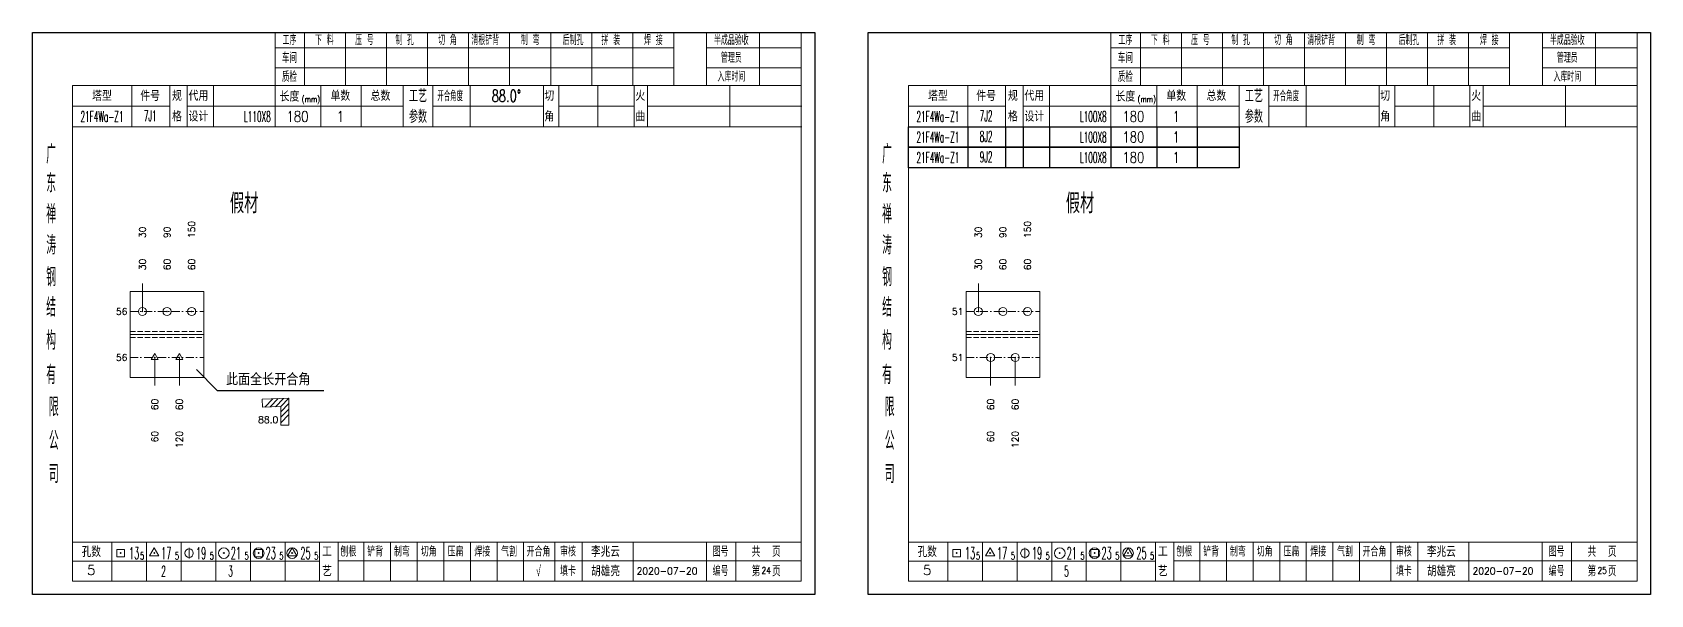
# Model space of a CAD drawing. Extents: x 1310 to 15542, y -76 to 8381.
# Drawn here: x 8695 to 9300, y 1944 to 2154 of the extents above; entities that cross this region are included whole.
import ezdxf
from ezdxf.enums import TextEntityAlignment as Align

# ---------------------------------------------------------------- set-up
doc = ezdxf.new("R2010")
doc.units = 0
doc.header["$MEASUREMENT"] = 0
doc.linetypes.add('一点画线', pattern=[5.2, 3, -1, 0.2, -1])
doc.linetypes.add('虚线', pattern=[2.75, 2, -0.75])
doc.layers.get('0').update_dxf_attribs({"linetype": 'CONTINUOUS', "lineweight": 25})
for name, color, linetype, lineweight in [('1', 7, 'CONTINUOUS', 25), ('2', 7, 'CONTINUOUS', 25), ('4', 7, 'CONTINUOUS', 25), ('5', 7, 'CONTINUOUS', 25)]:
    doc.layers.add(name, color=color, linetype=linetype, lineweight=lineweight)
doc.styles.add('HZ', font='txt.shx', dxfattribs={"width": 0.7, "oblique": 12, "bigfont": 'hztxt.shx'})
doc.styles.get("Standard").update_dxf_attribs({"font": 'simplex.shx', "width": 0.7, "height": 3, "bigfont": 'gbhzfs.shx'})

# ---------------------------------------------------------------- blocks, each defined once
blk = doc.blocks.new('孔21.5')
at = {"layer": '5', "color": 7, "linetype": 'Continuous', "lineweight": 13}
for p, q in [((-0.1, -0.1), (0.1, 0.1)), ((0.1, -0.1), (-0.1, 0.1))]:
    blk.add_line(p, q, dxfattribs=at)
blk.add_circle((0, 0), 1, dxfattribs=at)
blk = doc.blocks.new('孔17.5')
at = {"layer": '5', "color": 7, "linetype": 'Continuous', "lineweight": 13}
for p, q in [((0, 1), (-0.866, -0.5)), ((-0.1, -0.1), (0.1, 0.1)), ((0.1, -0.1), (-0.1, 0.1)), ((0.866, -0.5), (0, 1)), ((-0.866, -0.5), (0.866, -0.5))]:
    blk.add_line(p, q, dxfattribs=at)
blk = doc.blocks.new('1主视-编号栏-道亨角钢')
at = {"linetype": 'Continuous'}
for p, q in [((22.12, 0), (22.12, -7.65)), ((36.27, 0), (36.27, -7.65)), ((42.77, 0), (42.77, -7.65)), ((52.64, 0), (52.64, -7.65)), ((75.62, 0), (75.62, -7.65)), ((92.74, 0), (92.74, -7.65)), ((107.79, 0), (107.79, -7.65))]:
    blk.add_line(p, q, dxfattribs=at)
blk.add_lwpolyline([(0, 0), (123.49, 0), (123.49, -7.65), (0, -7.65)], close=True, dxfattribs=at)
blk = doc.blocks.new('CTJGK')
at = {"color": 6, "linetype": 'Continuous'}
for p, q in [((0, 209.97), (292.13, 209.97)), ((0, 0), (0, 209.97)), ((292.13, 209.97), (292.13, 0)), ((292.13, 0), (0, 0))]:
    blk.add_line(p, q, dxfattribs=at)

msp = doc.modelspace()

# ---------------------------------------------------------------- linework, layer by layer
at = {"color": 7, "linetype": 'Continuous', "lineweight": 18}
for p, q in [((8731.912, 2057.065), (8731.912, 2024.883)), ((8731.912, 2057.065), (8759.481, 2057.065)), ((8759.481, 2057.065), (8759.481, 2024.883)), ((9044.042, 2057.065), (9044.042, 2024.883)), ((9044.042, 2057.065), (9071.611, 2057.065)), ((9071.611, 2057.065), (9071.611, 2024.883)), ((8731.912, 2040.974), (8759.481, 2040.974)), ((9044.042, 2040.974), (9071.611, 2040.974))]:
    msp.add_line(p, q, dxfattribs=at)
at = {"color": 7, "linetype": 'Continuous', "lineweight": 13}
for p, q in [((8736.507, 2049.565), (8736.507, 2059.974)), ((9048.637, 2049.565), (9048.637, 2059.974)), ((8741.101, 2032.383), (8741.101, 2021.974)), ((8750.291, 2032.383), (8750.291, 2021.974)), ((9053.231, 2032.383), (9053.231, 2021.974)), ((9062.421, 2032.383), (9062.421, 2021.974))]:
    msp.add_line(p, q, dxfattribs=at)
at = {"color": 3, "linetype": '一点画线', "lineweight": 13}
for p, q in [((8731.912, 2049.565), (8759.481, 2049.565)), ((9044.042, 2049.565), (9071.611, 2049.565)), ((8731.912, 2032.383), (8759.481, 2032.383)), ((9044.042, 2032.383), (9071.611, 2032.383))]:
    msp.add_line(p, q, dxfattribs=at)
at = {"color": 1, "linetype": '虚线', "lineweight": 18}
for p, q in [((8731.912, 2042.065), (8759.481, 2042.065)), ((8731.912, 2039.883), (8759.481, 2039.883)), ((9044.042, 2042.065), (9071.611, 2042.065)), ((9044.042, 2039.883), (9071.611, 2039.883))]:
    msp.add_line(p, q, dxfattribs=at)
at = {"color": 0, "linetype": 'Continuous'}
for p, q in [((8756.693, 2027.894), (8764.391, 2020.116)), ((8764.391, 2020.116), (8804.207, 2020.116))]:
    msp.add_line(p, q, dxfattribs=at)
at = {"layer": '1', "color": 7, "linetype": 'Continuous', "lineweight": 18}
for p, q in [((8731.912, 2024.883), (8759.481, 2024.883)), ((9044.042, 2024.883), (9071.611, 2024.883))]:
    msp.add_line(p, q, dxfattribs=at)
at = {"layer": '2', "color": 7, "linetype": 'Continuous', "lineweight": 13}
for p, q in [((8791.215, 2017.151), (8781.222, 2016.802)), ((8781.222, 2016.802), (8781.326, 2013.804)), ((8781.326, 2013.804), (8788.215, 2014.045)), ((8782.219, 2013.835), (8785.219, 2016.942)), ((8784.218, 2013.905), (8787.218, 2017.012)), ((8786.217, 2013.975), (8789.217, 2017.081)), ((8788.215, 2014.045), (8791.215, 2017.151)), ((8788.215, 2012.045), (8791.215, 2015.151)), ((8788.215, 2014.045), (8788.215, 2007.151)), ((8788.215, 2010.045), (8791.215, 2013.151)), ((8791.215, 2007.151), (8791.215, 2017.151)), ((8788.215, 2008.045), (8791.215, 2011.151)), ((8788.215, 2007.151), (8791.215, 2007.151))]:
    msp.add_line(p, q, dxfattribs=at)
at = {"layer": '4', "color": 1, "linetype": 'Continuous', "lineweight": 18}
for p, q in [((8695.412, 2153.801), (8695.412, 1943.831)), ((8987.542, 2153.801), (8695.412, 2153.801)), ((8786.042, 2153.801), (8786.042, 2133.961)), ((8797.072, 2153.801), (8797.072, 2133.941)), ((8812.382, 2153.801), (8812.382, 2133.941)), ((8827.702, 2153.801), (8827.702, 2133.941)), ((8843.012, 2153.801), (8843.012, 2133.941)), ((8858.322, 2153.801), (8858.322, 2133.941)), ((8873.632, 2153.801), (8873.632, 2133.941)), ((8888.952, 2153.801), (8888.952, 2133.941)), ((8904.262, 2153.801), (8904.262, 2133.941)), ((8919.572, 2153.801), (8919.572, 2133.941)), ((8934.882, 2153.801), (8934.882, 2133.961)), ((8934.882, 2153.801), (8934.882, 2133.941)), ((8947.162, 2153.801), (8947.162, 2133.941)), ((8966.912, 2153.801), (8966.912, 2133.941)), ((8982.492, 2153.801), (8982.492, 2133.941)), ((8987.542, 2124.001), (8987.542, 2153.801)), ((9007.542, 2153.801), (9007.542, 1943.831)), ((9299.672, 2153.801), (9007.542, 2153.801)), ((9098.172, 2153.801), (9098.172, 2133.961)), ((9109.202, 2153.801), (9109.202, 2133.941)), ((9124.512, 2153.801), (9124.512, 2133.941)), ((9139.832, 2153.801), (9139.832, 2133.941)), ((9155.142, 2153.801), (9155.142, 2133.941)), ((9170.452, 2153.801), (9170.452, 2133.941)), ((9185.762, 2153.801), (9185.762, 2133.941)), ((9201.082, 2153.801), (9201.082, 2133.941)), ((9216.392, 2153.801), (9216.392, 2133.941)), ((9231.702, 2153.801), (9231.702, 2133.941)), ((9247.012, 2153.801), (9247.012, 2133.961)), ((9247.012, 2153.801), (9247.012, 2133.941)), ((9259.292, 2153.801), (9259.292, 2133.941)), ((9279.042, 2153.801), (9279.042, 2133.941)), ((9294.622, 2153.801), (9294.622, 2133.941)), ((9299.672, 2124.001), (9299.672, 2153.801)), ((8934.882, 2148.071), (8786.042, 2148.071)), ((8982.492, 2148.071), (8947.162, 2148.071)), ((9247.012, 2148.071), (9098.172, 2148.071)), ((9294.622, 2148.071), (9259.292, 2148.071)), ((8934.882, 2140.591), (8786.042, 2140.591)), ((8982.492, 2140.591), (8947.162, 2140.591)), ((9247.012, 2140.591), (9098.172, 2140.591)), ((9294.622, 2140.591), (9259.292, 2140.591)), ((8710.422, 2133.941), (8710.422, 1948.881)), ((8982.492, 2133.941), (8710.422, 2133.941)), ((8732.542, 2133.951), (8732.542, 2118.531)), ((8746.692, 2118.531), (8746.692, 2133.941)), ((8753.192, 2118.531), (8753.192, 2133.941)), ((8763.062, 2133.941), (8763.062, 2118.531)), ((8786.042, 2133.961), (8786.042, 2118.531)), ((8803.162, 2133.941), (8803.162, 2118.531)), ((8818.212, 2133.941), (8818.212, 2118.531)), ((8833.912, 2133.941), (8833.912, 2118.531)), ((8844.972, 2133.941), (8844.972, 2118.531)), ((8858.922, 2133.941), (8858.922, 2118.531)), ((8886.222, 2133.941), (8886.222, 2118.531)), ((8891.982, 2133.941), (8891.982, 2118.531)), ((8906.602, 2133.941), (8906.602, 2118.531)), ((8920.062, 2133.941), (8920.062, 2118.531)), ((8925.052, 2133.941), (8925.052, 2118.531)), ((8955.792, 2133.941), (8955.792, 2118.531)), ((8982.492, 1948.881), (8982.492, 2133.941)), ((9022.552, 2133.941), (9022.552, 1948.881)), ((9294.622, 2133.941), (9022.552, 2133.941)), ((9044.672, 2133.951), (9044.672, 2118.531)), ((9058.822, 2118.531), (9058.822, 2133.941)), ((9065.322, 2118.531), (9065.322, 2133.941)), ((9075.192, 2133.941), (9075.192, 2118.531)), ((9098.172, 2133.961), (9098.172, 2118.531)), ((9115.292, 2133.941), (9115.292, 2118.531)), ((9130.342, 2133.941), (9130.342, 2118.531)), ((9146.042, 2133.941), (9146.042, 2118.531)), ((9157.102, 2133.941), (9157.102, 2118.531)), ((9171.052, 2133.941), (9171.052, 2118.531)), ((9198.352, 2133.941), (9198.352, 2118.531)), ((9204.112, 2133.941), (9204.112, 2118.531)), ((9218.732, 2133.941), (9218.732, 2118.531)), ((9232.192, 2133.941), (9232.192, 2118.531)), ((9237.182, 2133.941), (9237.182, 2118.531)), ((9267.922, 2133.941), (9267.922, 2118.531)), ((9294.622, 1948.881), (9294.622, 2133.941)), ((8746.692, 2126.181), (8710.422, 2126.181)), ((8833.912, 2126.231), (8753.192, 2126.231)), ((8844.972, 2126.231), (8886.222, 2126.231)), ((8891.982, 2126.231), (8920.062, 2126.231)), ((8925.052, 2126.231), (8982.672, 2126.231)), ((8987.542, 1943.831), (8987.542, 2124.001)), ((9058.822, 2126.181), (9022.552, 2126.181)), ((9146.042, 2126.231), (9065.322, 2126.231)), ((9157.102, 2126.231), (9198.352, 2126.231)), ((9204.112, 2126.231), (9232.192, 2126.231)), ((9237.182, 2126.231), (9294.802, 2126.231)), ((9299.672, 1943.831), (9299.672, 2124.001)), ((8982.672, 2118.531), (8710.422, 2118.531)), ((9294.802, 2118.531), (9022.552, 2118.531)), ((8710.422, 1963.411), (8982.492, 1963.411)), ((8725.112, 1963.411), (8725.112, 1948.881)), ((8738.042, 1948.881), (8738.042, 1963.411)), ((8750.972, 1963.411), (8750.972, 1948.881)), ((8763.892, 1948.881), (8763.892, 1963.411)), ((8776.822, 1963.411), (8776.822, 1948.881)), ((8789.752, 1948.881), (8789.752, 1963.411)), ((8802.672, 1948.881), (8802.672, 1963.411)), ((8809.542, 1948.881), (8809.542, 1963.411)), ((8819.202, 1948.881), (8819.202, 1963.411)), ((8829.142, 1948.881), (8829.142, 1963.411)), ((8839.082, 1948.881), (8839.082, 1963.411)), ((8849.032, 1948.881), (8849.032, 1963.411)), ((8858.972, 1948.881), (8858.972, 1963.411)), ((8868.912, 1948.881), (8868.912, 1963.411)), ((8878.862, 1948.881), (8878.862, 1963.411)), ((8890.502, 1948.881), (8890.502, 1963.411)), ((8900.652, 1948.881), (8900.652, 1963.411)), ((8919.712, 1948.881), (8919.712, 1963.411)), ((8947.092, 1948.881), (8947.092, 1963.411)), ((8958.052, 1948.881), (8958.052, 1963.411)), ((9022.552, 1963.411), (9294.622, 1963.411)), ((9037.242, 1963.411), (9037.242, 1948.881)), ((9050.172, 1948.881), (9050.172, 1963.411)), ((9063.102, 1963.411), (9063.102, 1948.881)), ((9076.022, 1948.881), (9076.022, 1963.411)), ((9088.952, 1963.411), (9088.952, 1948.881)), ((9101.882, 1948.881), (9101.882, 1963.411)), ((9114.802, 1948.881), (9114.802, 1963.411)), ((9121.672, 1948.881), (9121.672, 1963.411)), ((9131.332, 1948.881), (9131.332, 1963.411)), ((9141.272, 1948.881), (9141.272, 1963.411)), ((9151.212, 1948.881), (9151.212, 1963.411)), ((9161.162, 1948.881), (9161.162, 1963.411)), ((9171.102, 1948.881), (9171.102, 1963.411)), ((9181.042, 1948.881), (9181.042, 1963.411)), ((9190.992, 1948.881), (9190.992, 1963.411)), ((9202.632, 1948.881), (9202.632, 1963.411)), ((9212.782, 1948.881), (9212.782, 1963.411)), ((9231.842, 1948.881), (9231.842, 1963.411)), ((9259.222, 1948.881), (9259.222, 1963.411)), ((9270.182, 1948.881), (9270.182, 1963.411)), ((8802.672, 1956.281), (8710.422, 1956.281)), ((8809.502, 1956.441), (8982.492, 1956.441)), ((9114.802, 1956.281), (9022.552, 1956.281)), ((9121.632, 1956.441), (9294.622, 1956.441)), ((8710.422, 1948.881), (8982.492, 1948.881)), ((9022.552, 1948.881), (9294.622, 1948.881)), ((8695.412, 1943.831), (8987.542, 1943.831)), ((9007.542, 1943.831), (9299.672, 1943.831))]:
    msp.add_line(p, q, dxfattribs=at)
at = {"layer": '4', "color": 7, "linetype": 'Continuous', "lineweight": 13}
for p, q in [((8726.998, 1957.917), (8726.998, 1960.745)), ((8726.998, 1960.745), (8729.826, 1960.745)), ((8729.826, 1957.917), (8726.998, 1957.917)), ((8728.212, 1959.131), (8728.612, 1959.531)), ((8728.612, 1959.131), (8728.212, 1959.531)), ((8729.826, 1960.745), (8729.826, 1957.917)), ((8740.912, 1961.331), (8739.18, 1958.331)), ((8739.18, 1958.331), (8742.644, 1958.331)), ((8740.712, 1959.131), (8741.112, 1959.531)), ((8741.112, 1959.131), (8740.712, 1959.531)), ((8742.644, 1958.331), (8740.912, 1961.331)), ((8753.912, 1961.331), (8753.912, 1957.331)), ((8766.712, 1959.131), (8767.112, 1959.531)), ((8767.112, 1959.131), (8766.712, 1959.531)), ((8778.498, 1957.917), (8778.498, 1960.745)), ((8778.498, 1960.745), (8781.326, 1960.745)), ((8781.326, 1957.917), (8778.498, 1957.917)), ((8779.712, 1959.131), (8780.112, 1959.531)), ((8780.112, 1959.131), (8779.712, 1959.531)), ((8781.326, 1960.745), (8781.326, 1957.917)), ((8792.412, 1961.331), (8790.68, 1958.331)), ((8790.68, 1958.331), (8794.144, 1958.331)), ((8792.212, 1959.131), (8792.612, 1959.531)), ((8792.612, 1959.131), (8792.212, 1959.531)), ((8794.144, 1958.331), (8792.412, 1961.331)), ((9039.128, 1957.917), (9039.128, 1960.745)), ((9039.128, 1960.745), (9041.956, 1960.745)), ((9041.956, 1957.917), (9039.128, 1957.917)), ((9040.342, 1959.131), (9040.742, 1959.531)), ((9040.742, 1959.131), (9040.342, 1959.531)), ((9041.956, 1960.745), (9041.956, 1957.917)), ((9053.042, 1961.331), (9051.31, 1958.331)), ((9051.31, 1958.331), (9054.774, 1958.331)), ((9052.842, 1959.131), (9053.242, 1959.531)), ((9053.242, 1959.131), (9052.842, 1959.531)), ((9054.774, 1958.331), (9053.042, 1961.331)), ((9066.042, 1961.331), (9066.042, 1957.331)), ((9078.842, 1959.131), (9079.242, 1959.531)), ((9079.242, 1959.131), (9078.842, 1959.531)), ((9090.628, 1957.917), (9090.628, 1960.745)), ((9090.628, 1960.745), (9093.456, 1960.745)), ((9093.456, 1957.917), (9090.628, 1957.917)), ((9091.842, 1959.131), (9092.242, 1959.531)), ((9092.242, 1959.131), (9091.842, 1959.531)), ((9093.456, 1960.745), (9093.456, 1957.917)), ((9104.542, 1961.331), (9102.81, 1958.331)), ((9102.81, 1958.331), (9106.274, 1958.331)), ((9104.342, 1959.131), (9104.742, 1959.531)), ((9104.742, 1959.131), (9104.342, 1959.531)), ((9106.274, 1958.331), (9104.542, 1961.331))]:
    msp.add_line(p, q, dxfattribs=at)
for centre, radius in [((8753.912, 1959.331), 1.6), ((8766.912, 1959.331), 2), ((8779.912, 1959.331), 2), ((8792.412, 1959.331), 2), ((9066.042, 1959.331), 1.6), ((9079.042, 1959.331), 2), ((9092.042, 1959.331), 2), ((9104.542, 1959.331), 2)]:
    msp.add_circle(centre, radius, dxfattribs=at)

# ---------------------------------------------------------------- block references
at = {"color": 0, "linetype": 'Continuous'}
for name, p in [('CTJGK', (8695.412, 1943.831)), ('CTJGK', (9007.542, 1943.831)), ('1主视-编号栏-道亨角钢', (9022.552, 2118.531)), ('1主视-编号栏-道亨角钢', (9022.552, 2110.881))]:
    msp.add_blockref(name, p, dxfattribs=at)
at = {"color": 8, "linetype": 'Continuous', "lineweight": 9, "xscale": 1.5, "yscale": 1.5, "zscale": 1.5}
for p in [(8736.507, 2049.565), (8745.696, 2049.565), (8754.886, 2049.565), (9048.637, 2049.565), (9057.826, 2049.565), (9067.016, 2049.565), (9053.231, 2032.383), (9062.421, 2032.383)]:
    msp.add_blockref('孔21.5', p, dxfattribs=at)
at = {"layer": '1', "color": 8, "linetype": 'Continuous', "lineweight": 9, "xscale": 1.5, "yscale": 1.5, "zscale": 1.5}
for p in [(8741.101, 2032.383), (8750.291, 2032.383)]:
    msp.add_blockref('孔17.5', p, dxfattribs=at)

# ---------------------------------------------------------------- texts
at = {"color": 7, "linetype": 'Continuous', "lineweight": 13}
for s, p in [('30', (8736.507, 2076.974)), ('90', (8745.696, 2076.974)), ('150', (8754.886, 2076.974)), ('30', (9048.637, 2076.974)), ('90', (9057.826, 2076.974)), ('150', (9067.016, 2076.974))]:
    msp.add_text(s, height=2.5, rotation=90, dxfattribs=at).set_placement(p, align=Align.MIDDLE_LEFT)
at = {"color": 8, "linetype": 'Continuous', "lineweight": 9}
for s, p in [('30', (8736.507, 2064.974)), ('60', (8745.696, 2064.974)), ('60', (8754.886, 2064.974)), ('30', (9048.637, 2064.974)), ('60', (9057.826, 2064.974)), ('60', (9067.016, 2064.974))]:
    msp.add_text(s, height=2.5, rotation=90, dxfattribs=at).set_placement(p, align=Align.MIDDLE_LEFT)
at = {"color": 7, "linetype": 'Continuous', "lineweight": 13}
for s, p in [('56', (8730.912, 2049.565)), ('51', (9043.042, 2049.565)), ('56', (8730.912, 2032.383)), ('51', (9043.042, 2032.383))]:
    msp.add_text(s, height=2.5, dxfattribs=at).set_placement(p, align=Align.MIDDLE_RIGHT)
at = {"color": 2, "style": 'HZ'}
msp.add_text('此面全长开合角', height=4.5, dxfattribs=at).set_placement((8767.716, 2021.979))
at = {"layer": '1', "color": 8, "linetype": 'Continuous', "lineweight": 9}
for p in [(8741.101, 2016.974), (8750.291, 2016.974), (9053.231, 2016.974), (9062.421, 2016.974)]:
    msp.add_text('60', height=2.5, rotation=90, dxfattribs=at).set_placement(p, align=Align.MIDDLE_RIGHT)
at = {"layer": '1', "color": 7, "linetype": 'Continuous', "lineweight": 13}
for s, p in [('60', (8741.101, 2004.974)), ('120', (8750.291, 2004.974)), ('60', (9053.231, 2004.974)), ('120', (9062.421, 2004.974))]:
    msp.add_text(s, height=2.5, rotation=90, dxfattribs=at).set_placement(p, align=Align.MIDDLE_RIGHT)
at = {"layer": '2', "color": 7, "linetype": 'Continuous', "lineweight": 13}
msp.add_text('88.0', height=2.5, dxfattribs=at).set_placement((8787.215, 2007.151), align=Align.BOTTOM_RIGHT)
at = {"layer": '4', "color": 1, "linetype": 'Continuous', "lineweight": 25}
for s, height, width, p in [('工序', 3.7, 0.7, (8791.412, 2150.931)), ('下 料', 3.7, 0.7, (8804.412, 2150.931)), ('压 号', 3.7, 0.7, (8819.412, 2150.931)), ('制 孔', 3.7, 0.7, (8834.412, 2150.931)), ('切 角', 3.7, 0.7, (8850.412, 2150.931)), ('清根铲背 ', 3.7, 0.7, (8865.412, 2150.931)), (' 制 弯', 3.7, 0.7, (8880.412, 2150.931)), (' 后制孔', 3.7, 0.7, (8896.412, 2150.931)), ('拼 装', 3.7, 0.7, (8911.412, 2150.931)), (' 焊 接', 3.7, 0.7, (8926.412, 2150.931)), ('半成品验收', 3.7, 0.7, (8956.412, 2150.931)), ('工序', 3.7, 0.7, (9103.542, 2150.931)), ('下 料', 3.7, 0.7, (9116.542, 2150.931)), ('压 号', 3.7, 0.7, (9131.542, 2150.931)), ('制 孔', 3.7, 0.7, (9146.542, 2150.931)), ('切 角', 3.7, 0.7, (9162.542, 2150.931)), ('清根铲背 ', 3.7, 0.7, (9177.542, 2150.931)), (' 制 弯', 3.7, 0.7, (9192.542, 2150.931)), (' 后制孔', 3.7, 0.7, (9208.542, 2150.931)), ('拼 装', 3.7, 0.7, (9223.542, 2150.931)), (' 焊 接', 3.7, 0.7, (9238.542, 2150.931)), ('半成品验收', 3.7, 0.7, (9268.542, 2150.931)), ('车间', 4, 0.7, (8791.412, 2144.331)), ('管理员', 3.7, 0.7, (8956.412, 2144.331)), ('车间', 4, 0.7, (9103.542, 2144.331)), ('管理员', 3.7, 0.7, (9268.542, 2144.331)), ('质检', 4, 0.7, (8791.412, 2137.271)), ('入库时间', 3.7, 0.7, (8956.412, 2137.271)), ('质检', 4, 0.7, (9103.542, 2137.271)), ('入库时间', 3.7, 0.7, (9268.542, 2137.271)), ('(mm)', 2.24, 0.7, (8799.412, 2128.831)), ('工艺', 4.8, 0.7, (8839.412, 2130.091)), ('开合角度', 4, 0.6, (8851.412, 2130.091)), ('88.0%%d', 4.47, 0.7, (8872.412, 2130.091)), ('(mm)', 2.24, 0.7, (9111.542, 2128.831)), ('工艺', 4.8, 0.7, (9151.542, 2130.091)), ('开合角度', 4, 0.6, (9163.542, 2130.091)), ('21F4Wa-Z1', 4, 0.5, (8721.412, 2122.351)), ('7J1', 4, 0.5, (8739.412, 2122.601)), ('L110X8', 4, 0.5, (8779.412, 2122.331)), ('180', 4, 0.8, (8794.412, 2122.381)), ('1', 4, 0.8, (8810.412, 2122.381)), ('参数', 4.8, 0.7, (8839.412, 2122.381)), ('21F4Wa-Z1', 4, 0.5, (9033.542, 2122.351)), ('7J2', 4, 0.5, (9051.542, 2122.601)), ('L100X8', 4, 0.5, (9091.542, 2122.331)), ('180', 4, 0.8, (9106.542, 2122.381)), ('1', 4, 0.8, (9122.542, 2122.381)), ('参数', 4.8, 0.7, (9151.542, 2122.381)), ('21F4Wa-Z1', 4, 0.5, (9033.542, 2114.701)), ('8J2', 4, 0.5, (9051.542, 2114.951)), ('L100X8', 4, 0.5, (9091.542, 2114.681)), ('180', 4, 0.8, (9106.542, 2114.731)), ('1', 4, 0.8, (9122.542, 2114.731)), ('广', 6.96, 0.7, (8702.412, 2108.301)), ('广', 6.96, 0.7, (9014.542, 2108.301)), ('21F4Wa-Z1', 4, 0.5, (9033.542, 2107.051)), ('9J2', 4, 0.5, (9051.542, 2107.301)), ('L100X8', 4, 0.5, (9091.542, 2107.031)), ('180', 4, 0.8, (9106.542, 2107.081)), ('1', 4, 0.8, (9122.542, 2107.081)), ('东', 6.96, 0.7, (8702.412, 2097.511)), ('东', 6.96, 0.7, (9014.542, 2097.511)), ('禅', 6.96, 0.7, (8702.412, 2085.921)), ('禅', 6.96, 0.7, (9014.542, 2085.921)), ('涛', 6.96, 0.7, (8702.412, 2074.321)), ('涛', 6.96, 0.7, (9014.542, 2074.321)), ('钢', 6.96, 0.7, (8702.412, 2062.431)), ('钢', 6.96, 0.7, (9014.542, 2062.431)), ('结', 6.96, 0.7, (8702.412, 2051.121)), ('结', 6.96, 0.7, (9014.542, 2051.121)), ('构', 6.96, 0.7, (8702.412, 2038.741)), ('构', 6.96, 0.7, (9014.542, 2038.741)), ('有', 6.96, 0.7, (8702.412, 2025.931)), ('有', 6.96, 0.7, (9014.542, 2025.931)), ('限', 6.96, 0.7, (8703.412, 2013.931)), ('限', 6.96, 0.7, (9015.542, 2013.931)), ('公', 6.96, 0.7, (8703.412, 2001.391)), ('公', 6.96, 0.7, (9015.542, 2001.391)), ('司', 6.96, 0.7, (8703.412, 1988.911)), ('司', 6.96, 0.7, (9015.542, 1988.911)), ('13', 4.47, 0.5, (8733.412, 1959.331)), ('5', 2.68, 0.6, (8736.412, 1958.331)), ('17', 4.47, 0.5, (8745.412, 1959.331)), ('5', 2.68, 0.6, (8749.412, 1958.331)), ('19', 4.47, 0.5, (8758.412, 1959.331)), ('5', 2.68, 0.6, (8762.412, 1958.331)), ('21', 4.47, 0.5, (8771.412, 1959.331)), ('5', 2.68, 0.6, (8775.412, 1958.331)), ('23', 4.47, 0.5, (8784.412, 1959.331)), ('5', 2.68, 0.6, (8788.412, 1958.331)), ('25', 4.47, 0.5, (8797.412, 1959.331)), ('5', 2.68, 0.6, (8801.412, 1958.331)), ('刨根', 3.7, 0.8, (8813.412, 1959.931)), ('铲背', 3.7, 0.8, (8823.412, 1959.931)), ('制弯', 3.7, 0.8, (8833.412, 1959.931)), ('切角', 3.7, 0.8, (8843.412, 1959.931)), ('压扁', 3.7, 0.8, (8853.412, 1959.931)), ('焊接', 3.7, 0.8, (8863.412, 1959.931)), ('气割', 3.7, 0.8, (8873.412, 1959.931)), ('开合角', 3.7, 0.8, (8884.412, 1959.931)), ('审核', 3.7, 0.8, (8895.412, 1959.931)), ('图号', 3.7, 0.8, (8952.412, 1959.931)), ('共  页', 4, 0.8, (8969.412, 1959.931)), ('13', 4.47, 0.5, (9045.542, 1959.331)), ('5', 2.68, 0.6, (9048.542, 1958.331)), ('17', 4.47, 0.5, (9057.542, 1959.331)), ('5', 2.68, 0.6, (9061.542, 1958.331)), ('19', 4.47, 0.5, (9070.542, 1959.331)), ('5', 2.68, 0.6, (9074.542, 1958.331)), ('21', 4.47, 0.5, (9083.542, 1959.331)), ('5', 2.68, 0.6, (9087.542, 1958.331)), ('23', 4.47, 0.5, (9096.542, 1959.331)), ('5', 2.68, 0.6, (9100.542, 1958.331)), ('25', 4.47, 0.5, (9109.542, 1959.331)), ('5', 2.68, 0.6, (9113.542, 1958.331)), ('刨根', 3.7, 0.8, (9125.542, 1959.931)), ('铲背', 3.7, 0.8, (9135.542, 1959.931)), ('制弯', 3.7, 0.8, (9145.542, 1959.931)), ('切角', 3.7, 0.8, (9155.542, 1959.931)), ('压扁', 3.7, 0.8, (9165.542, 1959.931)), ('焊接', 3.7, 0.8, (9175.542, 1959.931)), ('气割', 3.7, 0.8, (9185.542, 1959.931)), ('开合角', 3.7, 0.8, (9196.542, 1959.931)), ('审核', 3.7, 0.8, (9207.542, 1959.931)), ('图号', 3.7, 0.8, (9264.542, 1959.931)), ('共  页', 4, 0.8, (9281.542, 1959.931)), ('2', 4, 0.5, (8744.412, 1952.581)), ('3', 4, 0.5, (8769.412, 1952.581)), ('√', 4, 0.6, (8884.412, 1952.661)), ('填卡', 3.7, 0.8, (8895.412, 1952.661)), ('编号', 3.7, 0.8, (8952.412, 1952.661)), ('第  页', 4, 0.8, (8969.412, 1952.661)), ('5', 4, 0.5, (9081.542, 1952.581)), ('填卡', 3.7, 0.8, (9207.542, 1952.661)), ('编号', 3.7, 0.8, (9264.542, 1952.661)), ('第  页', 4, 0.8, (9281.542, 1952.661))]:
    msp.add_text(s, height=height, dxfattribs=dict(at, width=width)).set_placement(p, align=Align.MIDDLE_CENTER)
for s, height, p in [('塔型', 3.7, (8721.412, 2130.061)), ('件号', 3.7, (8739.412, 2130.061)), ('规', 3.7, (8749.412, 2130.091)), ('代用', 3.7, (8757.412, 2130.091)), ('长度', 3.7, (8791.412, 2129.831)), ('单数', 3.7, (8810.412, 2130.091)), ('总数', 3.7, (8825.412, 2130.091)), ('切', 3.7, (8888.412, 2130.091)), ('火', 3.7, (8922.412, 2130.091)), ('塔型', 3.7, (9033.542, 2130.061)), ('件号', 3.7, (9051.542, 2130.061)), ('规', 3.7, (9061.542, 2130.091)), ('代用', 3.7, (9069.542, 2130.091)), ('长度', 3.7, (9103.542, 2129.831)), ('单数', 3.7, (9122.542, 2130.091)), ('总数', 3.7, (9137.542, 2130.091)), ('切', 3.7, (9200.542, 2130.091)), ('火', 3.7, (9234.542, 2130.091)), ('格', 3.7, (8749.412, 2122.381)), ('设计', 3.7, (8757.412, 2122.381)), ('角', 3.7, (8888.412, 2122.381)), ('曲', 3.7, (8922.412, 2122.381)), ('格', 3.7, (9061.542, 2122.381)), ('设计', 3.7, (9069.542, 2122.381)), ('角', 3.7, (9200.542, 2122.381)), ('曲', 3.7, (9234.542, 2122.381)), ('孔数', 4, (8717.412, 1959.851)), ('工', 3.7, (8805.412, 1959.931)), ('李兆云', 4, (8909.412, 1959.931)), ('孔数', 4, (9029.542, 1959.851)), ('工', 3.7, (9117.542, 1959.931)), ('李兆云', 4, (9221.542, 1959.931)), ('5', 3.7, (8717.412, 1953.021)), ('艺', 3.7, (8805.412, 1952.581)), ('胡雄亮', 4, (8909.412, 1952.661)), ('2020-07-20', 2.5, (8932.412, 1952.661)), ('5', 3.7, (9029.542, 1953.021)), ('艺', 3.7, (9117.542, 1952.581)), ('胡雄亮', 4, (9221.542, 1952.661)), ('2020-07-20', 2.5, (9244.542, 1952.661))]:
    msp.add_text(s, height=height, dxfattribs=at).set_placement(p, align=Align.MIDDLE_CENTER)
at = {"layer": '4', "color": 4, "linetype": 'Continuous', "lineweight": 25}
for p in [(8774.498, 2089.945), (9086.628, 2089.945)]:
    msp.add_text('假材', height=7.4, dxfattribs=at).set_placement(p, align=Align.MIDDLE_CENTER)
at = {"layer": '4', "color": 6, "linetype": 'Continuous', "lineweight": 25, "width": 0.8}
for s, p in [('24', (8969.437, 1952.889)), ('25', (9281.567, 1952.889))]:
    msp.add_text(s, height=2.5, dxfattribs=at).set_placement(p, align=Align.MIDDLE_CENTER)

doc.saveas('drawing.dxf')
